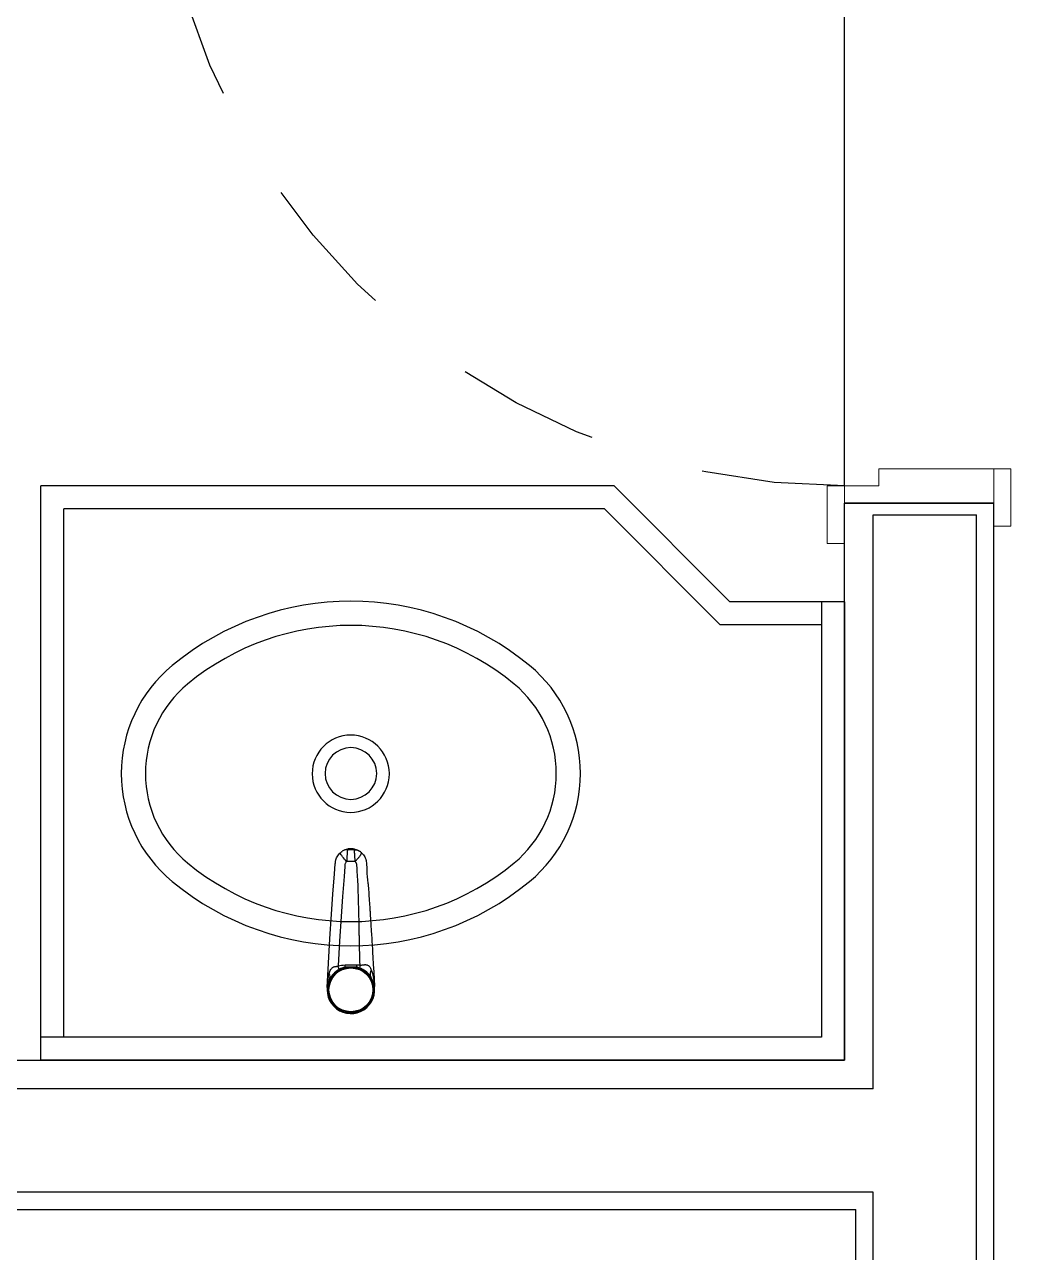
# Model space of a CAD drawing. Header units: millimetres. Extents: x 188.6 to 263.2, y 40.1 to 120.1.
# Drawn here: x 193.582 to 194.451, y 81.512 to 82.582 of the extents above; entities that cross this region are included whole.
import ezdxf

# ---------------------------------------------------------------- set-up
doc = ezdxf.new("R2010")
doc.units = ezdxf.units.MM
doc.linetypes.add('XREF-TIPO$0$HIDDEN2', pattern=[0.1875, 0.125, -0.0625])
doc.layers.add('ARQ', color=8, linetype='Continuous')

# ---------------------------------------------------------------- blocks, each defined once
blk = doc.blocks.new('XREF-TIPO$0$A$C281A5909')
at = {"color": 0}
for p, q in [((0.05, 0.755), (0.08, 0.755)), ((0.05, 0.155), (0.05, 0.755)), ((0.08, 0.755), (0.05, 0.755)), ((0.05, 0.755), (0.05, 0.155)), ((0.08, 0.755), (0.08, 0.155)), ((0.08, 0.155), (0.08, 0.755)), ((0.035, 0.015), (0.035, 0.155)), ((0.08, 0.155), (0.05, 0.155)), ((0.05, 0.155), (0.08, 0.155)), ((0.65, 0.155), (0.08, 0.155)), ((0.665, 0.025), (0.665, 0.155))]:
    blk.add_line(p, q, dxfattribs=at)
at = {"color": 0, "lineweight": 13}
for p, q in [((0, 0.155), (0, 0.17)), ((0, 0.17), (0.05, 0.17)), ((0.65, 0.155), (0.65, 0.17)), ((0.65, 0.17), (0.7, 0.17)), ((0.7, 0.17), (0.7, 0.155)), ((0, 0.155), (0.05, 0.155)), ((0.05, 0.155), (0.035, 0.155)), ((0.05, 0.155), (0.05, 0.125)), ((0.665, 0.155), (0.65, 0.155)), ((0.65, 0.125), (0.65, 0.155)), ((0.65, 0.155), (0.7, 0.155)), ((0.05, 0.125), (0.065, 0.125)), ((0.065, 0.125), (0.065, 0.025)), ((0.635, 0.025), (0.635, 0.125)), ((0.635, 0.125), (0.65, 0.125)), ((0.065, 0.025), (0.015, 0.025)), ((0.035, 0.025), (0.065, 0.025)), ((0.065, 0.025), (0.065, 0.01)), ((0.635, 0.025), (0.665, 0.025)), ((0.635, 0.01), (0.635, 0.025)), ((0.685, 0.025), (0.635, 0.025)), ((0.685, 0.025), (0.685, 0.01)), ((0.015, 0), (0.015, 0.015)), ((0.065, 0.01), (0.015, 0.01)), ((0.685, 0.01), (0.635, 0.01))]:
    blk.add_line(p, q, dxfattribs=at)
at = {"color": 0, "linetype": 'XREF-TIPO$0$HIDDEN2'}
blk.add_arc((0.05, 0.155), 0.6, 0, 90, dxfattribs=at)
blk = doc.blocks.new('XREF-TIPO$0$L59_p')
at = {"color": 252}
blk.add_lwpolyline([(0.1556, 0.0941, 0.358974), (-0.1556, 0.0941, 0.471698), (-0.1556, -0.0941, 0.358974), (0.1556, -0.0941, 0.471698)], format="xyb", close=True, dxfattribs=at)
for points in [[(0.1422, 0.0779, 0.358974), (-0.1422, 0.0779, 0.471698), (-0.1422, -0.0779, 0.358974), (0.1422, -0.0779, 0.471698)], [(0, 0.0225, 1), (0, -0.0225, 1)]]:
    blk.add_lwpolyline(points, format="xyb", close=True)
blk.add_lwpolyline([(0.0335, 0, 336.274616), (0.0335, -0.0004)], format="xyb")
blk = doc.blocks.new('XREF-TIPO$0$1198c35_p')
for p, q in [((-0.0114, 0.0111), (-0.0114, 0.0115)), ((-0.0114, 0.0111), (-0.0114, 0.0111)), ((0.0297, 0.0128), (0.0297, 0.0128)), ((0.0297, 0.0126), (0.0297, 0.0127)), ((0.004, -0.0054), (0.004, -0.0073)), ((0.004, -0.0054), (0.0141, -0.0054)), ((0.0141, -0.0073), (0.004, -0.0073)), ((0.0141, -0.0054), (0.0141, -0.0073)), ((0.0054, -0.0974), (0.0128, -0.0974)), ((0.0226, -0.0968), (0.0226, -0.097)), ((0.0061, -0.1075), (0.0121, -0.1075))]:
    blk.add_line(p, q)
for points in [[(-0.0077, -0.0516, 0), (-0.0078, -0.0508, 0), (-0.0078, -0.0496, 0), (-0.0079, -0.0488, 0), (-0.008, -0.0479, 0), (-0.008, -0.0476, 0), (-0.008, -0.0474, 0), (-0.008, -0.0471, 0), (-0.008, -0.0468, 0), (-0.008, -0.0466, 0), (-0.0081, -0.0463, 0), (-0.0082, -0.0435, 0), (-0.0084, -0.0409, 0), (-0.0086, -0.0384, 0), (-0.0087, -0.0361, 0), (-0.0088, -0.0347, 0), (-0.0089, -0.033, 0), (-0.009, -0.0313, 0), (-0.0091, -0.0297, 0), (-0.0092, -0.0281, 0), (-0.0094, -0.0246, 0), (-0.0096, -0.0211, 0), (-0.0098, -0.0177, 0), (-0.01, -0.0141, 0), (-0.0104, -0.0076, 0), (-0.0108, -0.0012, 0), (-0.0111, 0.005, 0), (-0.0114, 0.0111, 0)], [(-0.0088, -0.0025, 0), (-0.0096, 0.0002, 0), (-0.0102, 0.003, 0), (-0.0109, 0.0065, 0), (-0.0112, 0.0086, 0), (-0.0113, 0.0098, 0), (-0.0114, 0.0105, 0), (-0.0114, 0.0108, 0), (-0.0114, 0.0108, 0), (-0.0114, 0.0109, 0), (-0.0114, 0.011, 0), (-0.0114, 0.011, 0), (-0.0114, 0.0111, 0), (-0.0114, 0.0111, 0), (-0.0114, 0.0111, 0), (-0.0114, 0.0111, 0), (-0.0114, 0.0111, 0), (-0.0114, 0.0111, 0)], [(0.0297, 0.0125, 0), (0.0285, -0.0088, 0), (0.0273, -0.0301, 0), (0.0259, -0.0514, 0), (0.0247, -0.0689, 0), (0.0234, -0.0865, 0), (0.0227, -0.0952, 0), (0.0226, -0.0962, 0), (0.0226, -0.0966, 0), (0.0226, -0.0968, 0)], [(0.0297, 0.0125, 0), (0.0297, 0.0125, 0), (0.0297, 0.0125, 0), (0.0297, 0.0125, 0), (0.0297, 0.0125, 0), (0.0297, 0.0125, 0), (0.0297, 0.0125, 0), (0.0297, 0.0125, 0), (0.0297, 0.0124, 0), (0.0297, 0.0124, 0), (0.0297, 0.0123, 0), (0.0296, 0.0123, 0), (0.0296, 0.0121, 0), (0.0296, 0.0112, 0), (0.0295, 0.0103, 0), (0.0291, 0.0066, 0), (0.0285, 0.0029, 0), (0.0279, 0.0002, 0)], [(-0.0086, 0.0036, 0), (-0.0081, 0.0025, 0), (-0.0079, 0.0012, 0), (-0.008, -0.0002, 0), (-0.0084, -0.0016, 0), (-0.0088, -0.0025, 0)], [(-0.0086, 0.0036, 0), (-0.0082, 0.0029, 0), (-0.0075, 0.0019, 0), (-0.0067, 0.001, 0), (-0.0058, 0, 0), (-0.0047, -0.0009, 0), (-0.0035, -0.0019, 0), (-0.0023, -0.0027, 0), (-0.0014, -0.0033, 0), (-0.0005, -0.0037, 0), (0.0005, -0.0042, 0), (0.0014, -0.0046, 0)], [(0.0194, -0.0033, 0), (0.0205, -0.0026, 0), (0.022, -0.0016, 0), (0.0233, -0.0004, 0), (0.0242, 0.0004, 0), (0.0251, 0.0013, 0), (0.0257, 0.0022, 0), (0.0264, 0.0031, 0), (0.027, 0.0042, 0), (0.0277, 0.0053, 0)], [(0.0279, 0.0002, 0), (0.0277, -0.0007, 0), (0.0274, -0.0016, 0), (0.0271, -0.0024, 0), (0.0267, -0.0032, 0), (0.0264, -0.0037, 0), (0.026, -0.0042, 0), (0.0258, -0.0045, 0), (0.0255, -0.0047, 0), (0.0252, -0.005, 0), (0.0248, -0.0052, 0), (0.0244, -0.0054, 0), (0.0242, -0.0055, 0), (0.0239, -0.0056, 0), (0.0236, -0.0057, 0), (0.0232, -0.0058, 0), (0.0227, -0.0059, 0), (0.0221, -0.006, 0), (0.0217, -0.006, 0), (0.0213, -0.0061, 0), (0.0209, -0.0062, 0), (0.0208, -0.0063, 0), (0.0206, -0.0063, 0), (0.0204, -0.0064, 0), (0.0203, -0.0065, 0)], [(0.0277, 0.0053, 0), (0.0273, 0.0042, 0), (0.0272, 0.0029, 0), (0.0274, 0.0015, 0), (0.0279, 0.0002, 0)], [(0.0011, -0.0071, 0), (0.0011, -0.0071, 0), (0.001, -0.0071, 0), (0.0008, -0.0071, 0), (0.0006, -0.0071, 0), (0.0003, -0.0071, 0), (0, -0.0071, 0), (-0.0008, -0.0073, 0), (-0.0016, -0.0074, 0), (-0.0021, -0.0075, 0), (-0.0027, -0.0075, 0), (-0.003, -0.0076, 0), (-0.0034, -0.0076, 0), (-0.0037, -0.0076, 0), (-0.004, -0.0075, 0), (-0.0042, -0.0075, 0), (-0.0045, -0.0074, 0), (-0.0048, -0.0074, 0), (-0.0051, -0.0073, 0), (-0.0055, -0.0071, 0), (-0.0059, -0.0069, 0), (-0.0061, -0.0067, 0), (-0.0064, -0.0066, 0), (-0.0067, -0.0062, 0), (-0.0071, -0.0059, 0), (-0.0074, -0.0055, 0), (-0.0077, -0.0051, 0), (-0.008, -0.0044, 0), (-0.0084, -0.0037, 0), (-0.0086, -0.0031, 0), (-0.0088, -0.0025, 0)], [(0.0011, -0.0071, 0), (0.0012, -0.0103, 0), (0.0013, -0.0136, 0), (0.0014, -0.0172, 0), (0.0015, -0.021, 0), (0.0016, -0.0245, 0), (0.0017, -0.0281, 0), (0.0017, -0.0293, 0), (0.0017, -0.0303, 0), (0.0017, -0.0312, 0), (0.0017, -0.0322, 0), (0.0018, -0.0332, 0), (0.0019, -0.0389, 0), (0.002, -0.0445, 0), (0.002, -0.0456, 0), (0.002, -0.0467, 0), (0.002, -0.0478, 0), (0.0021, -0.049, 0), (0.0021, -0.0501, 0), (0.0021, -0.0512, 0), (0.0021, -0.0523, 0), (0.0022, -0.0534, 0), (0.0023, -0.0572, 0), (0.0024, -0.0609, 0), (0.0025, -0.0645, 0), (0.0026, -0.0679, 0), (0.0027, -0.0708, 0), (0.0028, -0.0735, 0), (0.0028, -0.0742, 0), (0.0028, -0.0749, 0), (0.0029, -0.0756, 0), (0.0029, -0.0763, 0), (0.0029, -0.077, 0), (0.0029, -0.0777, 0), (0.003, -0.0798, 0), (0.0031, -0.0818, 0), (0.0032, -0.0839, 0), (0.0033, -0.0859, 0), (0.0035, -0.0879, 0), (0.0036, -0.0898, 0), (0.0036, -0.0902, 0), (0.0036, -0.0906, 0), (0.0036, -0.091, 0), (0.0037, -0.0914, 0), (0.0037, -0.0917, 0), (0.0037, -0.0921, 0), (0.0037, -0.0925, 0), (0.0038, -0.0929, 0), (0.0038, -0.0933, 0), (0.0038, -0.0936, 0), (0.0038, -0.0939, 0), (0.0039, -0.0942, 0), (0.0039, -0.0944, 0), (0.0039, -0.0946, 0), (0.0039, -0.0948, 0), (0.004, -0.095, 0), (0.004, -0.0952, 0), (0.0041, -0.0953, 0), (0.0041, -0.0955, 0), (0.0042, -0.0956, 0), (0.0043, -0.096, 0), (0.0045, -0.0963, 0), (0.0047, -0.0966, 0), (0.0049, -0.0969, 0), (0.0051, -0.0971, 0), (0.0054, -0.0974, 0)], [(0.0128, -0.0974, 0), (0.0131, -0.0971, 0), (0.0134, -0.0967, 0), (0.0136, -0.0964, 0), (0.0138, -0.096, 0), (0.014, -0.0957, 0), (0.0141, -0.0954, 0), (0.0143, -0.0948, 0), (0.0144, -0.0943, 0), (0.0144, -0.0937, 0), (0.0144, -0.0931, 0), (0.0151, -0.0844, 0), (0.0164, -0.0669, 0), (0.0176, -0.0494, 0), (0.019, -0.028, 0), (0.0203, -0.0065, 0)], [(0.0203, -0.0065, 0), (0.0188, -0.0069, 0), (0.0173, -0.0071, 0), (0.0157, -0.0072, 0), (0.0141, -0.0073, 0)], [(0.0194, -0.0033, 0), (0.0199, -0.0051, 0), (0.0203, -0.0065, 0)], [(-0.0058, -0.0785, 0), (-0.0059, -0.0776, 0), (-0.0059, -0.0772, 0), (-0.006, -0.0767, 0), (-0.006, -0.0762, 0), (-0.006, -0.0756, 0), (-0.0061, -0.0751, 0), (-0.0061, -0.0748, 0), (-0.0061, -0.0745, 0), (-0.0061, -0.0742, 0), (-0.0063, -0.0726, 0), (-0.0064, -0.0709, 0), (-0.0065, -0.0691, 0), (-0.0066, -0.0672, 0), (-0.0068, -0.0652, 0), (-0.0069, -0.0632, 0), (-0.007, -0.0614, 0), (-0.0072, -0.0597, 0), (-0.0073, -0.0579, 0), (-0.0074, -0.0561, 0), (-0.0074, -0.0556, 0), (-0.0075, -0.0551, 0), (-0.0075, -0.0549, 0), (-0.0075, -0.0548, 0), (-0.0075, -0.0547, 0), (-0.0075, -0.0544, 0), (-0.0076, -0.054, 0), (-0.0076, -0.0534, 0), (-0.0076, -0.0527, 0), (-0.0077, -0.0518, 0), (-0.0077, -0.0516, 0)], [(-0.0039, -0.0992, 0), (-0.004, -0.0989, 0), (-0.0041, -0.0984, 0), (-0.0042, -0.0979, 0), (-0.0043, -0.0976, 0), (-0.0043, -0.0975, 0), (-0.0043, -0.0975, 0), (-0.0043, -0.0975, 0), (-0.0043, -0.0974, 0), (-0.0043, -0.0974, 0), (-0.0043, -0.0974, 0), (-0.0043, -0.0974, 0), (-0.0043, -0.0974, 0), (-0.0043, -0.0974, 0), (-0.0043, -0.0974, 0), (-0.0043, -0.0974, 0), (-0.0045, -0.0962, 0), (-0.0045, -0.0954, 0), (-0.0046, -0.0947, 0), (-0.0046, -0.0939, 0), (-0.0047, -0.0932, 0), (-0.0048, -0.0925, 0), (-0.0048, -0.0918, 0), (-0.0049, -0.0913, 0), (-0.0049, -0.0907, 0), (-0.0049, -0.0902, 0), (-0.005, -0.0897, 0)], [(-0.0002, -0.1049, 0), (-0.001, -0.1041, 0), (-0.0018, -0.1032, 0), (-0.0024, -0.1023, 0), (-0.003, -0.1014, 0), (-0.0033, -0.1007, 0), (-0.0036, -0.1001, 0), (-0.0038, -0.0994, 0), (-0.0039, -0.0992, 0)], [(0.0054, -0.0974, 0), (0.005, -0.0977, 0), (0.0047, -0.0981, 0), (0.0043, -0.0985, 0), (0.0039, -0.099, 0), (0.0035, -0.0994, 0), (0.0032, -0.0998, 0), (0.0028, -0.1003, 0), (0.0024, -0.1007, 0), (0.0021, -0.1011, 0), (0.0017, -0.1015, 0), (0.0014, -0.1019, 0), (0.0011, -0.1023, 0), (0.0009, -0.1027, 0), (0.0006, -0.103, 0), (0.0004, -0.1034, 0), (0.0002, -0.1036, 0), (0.0001, -0.1039, 0), (-0.0001, -0.1041, 0), (-0.0002, -0.1043, 0), (-0.0002, -0.1045, 0), (-0.0003, -0.1046, 0), (-0.0003, -0.1048, 0), (-0.0003, -0.1048, 0), (-0.0002, -0.1049, 0)], [(0.0061, -0.1075, 0), (0.0047, -0.1075, 0), (0.0033, -0.1071, 0), (0.0021, -0.1066, 0), (0.0015, -0.1063, 0)], [(0.0059, -0.1082, 0), (0.0056, -0.1081, 0), (0.005, -0.1079, 0), (0.0045, -0.1078, 0), (0.004, -0.1076, 0), (0.0036, -0.1074, 0), (0.003, -0.1071, 0), (0.0025, -0.1069, 0), (0.0021, -0.1066, 0)], [(0.0054, -0.0974, 0), (0.0054, -0.0981, 0), (0.0055, -0.0988, 0), (0.0055, -0.0996, 0), (0.0056, -0.1003, 0), (0.0056, -0.101, 0), (0.0057, -0.1016, 0), (0.0057, -0.1023, 0), (0.0057, -0.103, 0), (0.0058, -0.1036, 0), (0.0058, -0.1042, 0), (0.0059, -0.1046, 0), (0.0059, -0.105, 0), (0.0059, -0.1054, 0), (0.0059, -0.1058, 0), (0.006, -0.1063, 0), (0.006, -0.1066, 0), (0.006, -0.1069, 0), (0.0061, -0.1072, 0), (0.0061, -0.1074, 0), (0.0061, -0.1075, 0)], [(0.0121, -0.1075, 0), (0.0121, -0.1074, 0), (0.0121, -0.1072, 0), (0.0121, -0.107, 0), (0.0121, -0.1068, 0), (0.0122, -0.1065, 0), (0.0122, -0.1061, 0), (0.0122, -0.1057, 0), (0.0123, -0.1052, 0), (0.0123, -0.1047, 0), (0.0123, -0.1042, 0), (0.0124, -0.1036, 0), (0.0124, -0.103, 0), (0.0125, -0.1024, 0), (0.0125, -0.102, 0), (0.0125, -0.1013, 0), (0.0126, -0.1005, 0), (0.0126, -0.0998, 0), (0.0127, -0.0991, 0), (0.0127, -0.0986, 0), (0.0127, -0.098, 0), (0.0128, -0.0974, 0)], [(0.0121, -0.1075, 0), (0.0135, -0.1075, 0), (0.0148, -0.1071, 0), (0.0161, -0.1066, 0), (0.0166, -0.1063, 0)], [(0.0128, -0.0974, 0), (0.0138, -0.0984, 0), (0.0147, -0.0995, 0), (0.0156, -0.1005, 0), (0.0164, -0.1015, 0), (0.0171, -0.1025, 0), (0.0177, -0.1033, 0), (0.0181, -0.1039, 0), (0.0183, -0.1044, 0), (0.0184, -0.1048, 0), (0.0184, -0.1049, 0)], [(0.0184, -0.1049, 0), (0.018, -0.1053, 0), (0.0176, -0.1056, 0), (0.0172, -0.1059, 0), (0.0171, -0.106, 0), (0.017, -0.1061, 0), (0.0169, -0.1061, 0), (0.0168, -0.1062, 0), (0.0167, -0.1062, 0), (0.0167, -0.1062, 0), (0.0166, -0.1063, 0), (0.0166, -0.1063, 0), (0.0166, -0.1063, 0), (0.0166, -0.1063, 0)], [(0.0222, -0.0989, 0), (0.0222, -0.0989, 0), (0.0219, -0.0997, 0), (0.0215, -0.1006, 0), (0.0211, -0.1014, 0), (0.0206, -0.1024, 0), (0.0199, -0.1033, 0), (0.0192, -0.1041, 0), (0.0184, -0.1049, 0)], [(0.0226, -0.097, 0), (0.0226, -0.097, 0), (0.0225, -0.0975, 0), (0.0224, -0.0979, 0), (0.0223, -0.0984, 0), (0.0222, -0.0989, 0), (0.0222, -0.0989, 0)], [(0.0061, -0.1075, 0), (0.0064, -0.1077, 0), (0.0069, -0.1079, 0), (0.0072, -0.1081, 0), (0.0074, -0.1081, 0), (0.0077, -0.1082, 0), (0.0078, -0.1082, 0), (0.0079, -0.1083, 0), (0.008, -0.1083, 0), (0.0081, -0.1083, 0)], [(0.0081, -0.1083, 0), (0.0071, -0.1083, 0), (0.007, -0.1083, 0)], [(0.007, -0.1083, 0), (0.008, -0.1084, 0), (0.0088, -0.1085, 0), (0.0095, -0.1084, 0), (0.0103, -0.1084, 0), (0.011, -0.1084, 0)], [(0.0081, -0.1083, 0), (0.0082, -0.1083, 0), (0.0084, -0.1084, 0), (0.0085, -0.1084, 0), (0.0086, -0.1084, 0), (0.0087, -0.1084, 0), (0.0088, -0.1084, 0), (0.0089, -0.1084, 0), (0.0089, -0.1084, 0), (0.0089, -0.1084, 0), (0.009, -0.1084, 0), (0.009, -0.1084, 0), (0.0091, -0.1084, 0), (0.0091, -0.1084, 0), (0.0092, -0.1084, 0), (0.0092, -0.1084, 0), (0.0093, -0.1084, 0), (0.0094, -0.1084, 0), (0.0095, -0.1084, 0), (0.0096, -0.1084, 0), (0.0098, -0.1083, 0), (0.0101, -0.1083, 0)], [(0.0101, -0.1083, 0), (0.0102, -0.1083, 0), (0.0103, -0.1082, 0), (0.0104, -0.1082, 0), (0.0107, -0.1082, 0), (0.0109, -0.1081, 0), (0.0111, -0.108, 0), (0.0114, -0.1079, 0), (0.0116, -0.1078, 0), (0.0121, -0.1075, 0)], [(0.011, -0.1084, 0), (0.0101, -0.1083, 0)]]:
    blk.add_polyline3d(points)
blk.add_circle((0.0091, 0.0144), 0.0191)
for centre, radius, start, end in [((0.0091, 0.0144), 0.0207, 0, 211.2083), ((0.0091, 0.0144), 0.0204, 284.4666, 255.5334), ((0.0091, 0.0144), 0.0195, 0, 180), ((0.0091, 0.0144), 0.0195, 180, 0), ((0.0091, 0.0144), 0.0195, 180, 270), ((0.0091, 0.0144), 0.0195, 270, 0), ((0.0091, 0.0144), 0.0207, 334.1045, 0), ((-0.568, 0.0551), 0.5726, 353.7595, 354.015), ((0.0039, 0.0193), 0.0265, 264.0406, 270.134), ((0.009, 0.0145), 0.0205, 248.4737, 255.9324), ((0.0092, 0.0145), 0.0205, 284.0619, 300.0027), ((3.0095, 0.1438), 3.0235, 184.2155, 184.4292), ((0.0089, -0.095), 0.0135, 227.2407, 236.8896), ((0.0092, -0.0949), 0.0136, 282.4001, 303.0332), ((0.0083, -0.0975), 0.0109, 257.2283, 263.0963), ((0.0098, -0.0976), 0.0109, 276.4456, 282.3614)]:
    blk.add_arc(centre, radius, start, end)
blk = doc.blocks.new('XREF-TIPO$0$A$C2D591F4F')
at = {"color": 0}
blk.add_blockref('XREF-TIPO$0$L59_p', (0.2, 0.209), dxfattribs=at)
at = {"color": 0, "rotation": 180}
blk.add_blockref('XREF-TIPO$0$1198c35_p', (0.2091, 0.035), dxfattribs=at)
blk = doc.blocks.new('XREF-TIPO$0$A$C6B2603DF')
at = {"color": 0}
for p, q in [((0.0008, 0.7), (0.5008, 0.7)), ((0.5008, 0.2008), (0.5008, 0.7)), ((0.0208, 0.68), (0.4808, 0.68)), ((0.4808, 0.209), (0.4808, 0.68)), ((0.38, 0.1083), (0.4808, 0.209)), ((0.4, 0.1), (0.5008, 0.2008)), ((0.38, 0.02), (0.38, 0.1083)), ((0.4, 0), (0.4, 0.1))]:
    blk.add_line(p, q, dxfattribs=at)
for points in [[(0.4, 0), (0.0008, 0), (0.0008, 0.7)], [(0.4, 0.02), (0.0208, 0.02), (0.0208, 0.7)]]:
    blk.add_lwpolyline(points, dxfattribs=at)
at = {"color": 0, "rotation": 270}
blk.add_blockref('XREF-TIPO$0$A$C2D591F4F', (0.0414, 0.63), dxfattribs=at)
blk = doc.blocks.new('A$C0BE265FA')
at = {"layer": 'ARQ'}
for p, q in [((-17.025, -5.7299), (-16.895, -5.7299)), ((-17.025, -6.2149), (-17.025, -5.7299)), ((-16.895, -6.4493), (-16.895, -5.7299)), ((-17, -5.7399), (-16.91, -5.7399)), ((-17, -6.2399), (-17, -5.7399)), ((-16.91, -6.4149), (-16.91, -5.7399)), ((-18.405, -6.2149), (-17.025, -6.2149)), ((-17, -6.2399), (-19.2, -6.2399)), ((-17, -6.3299), (-19.38, -6.3299)), ((-17, -6.4149), (-17, -6.3299)), ((-19.39, -6.3449), (-17.015, -6.3449)), ((-17.015, -6.4493), (-17.015, -6.3449))]:
    blk.add_line(p, q, dxfattribs=at)
at = {"layer": 'ARQ', "extrusion": (0, 0, -1), "zscale": -1, "rotation": 270}
blk.add_blockref('XREF-TIPO$0$A$C281A5909', (16.87, -5.0649), dxfattribs=at)
at = {"layer": 'ARQ', "rotation": 90}
blk.add_blockref('XREF-TIPO$0$A$C6B2603DF', (-17.025, -6.2157), dxfattribs=at)

msp = doc.modelspace()

# ---------------------------------------------------------------- block references
at = {"layer": 'ARQ'}
msp.add_blockref('A$C0BE265FA', (211.3213, 87.8947), dxfattribs=at)

doc.saveas('drawing.dxf')
